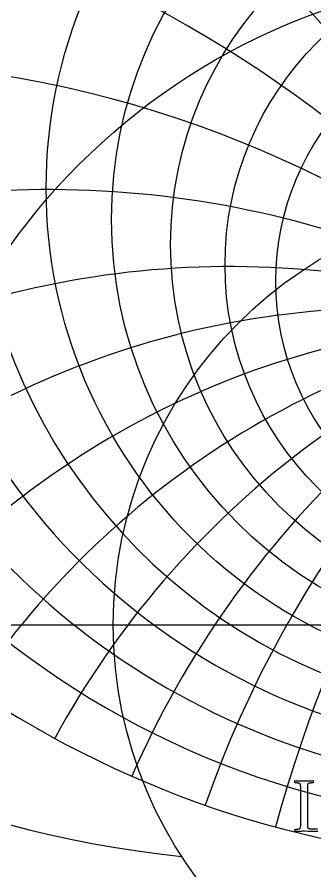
# Model space of a CAD drawing. Header units: millimetres. Extents: x -55 to 55, y -55 to 56.
# Drawn here: x -28.37 to -12.18, y -13.35 to 32.99 of the extents above; entities that cross this region are included whole.
import ezdxf

# ---------------------------------------------------------------- set-up
doc = ezdxf.new("R2010")
doc.units = ezdxf.units.MM
for name, color, linetype in [('CUT_OUTER', 1, 'Continuous'), ('ENGRAVE', 7, 'Continuous'), ('ENGRAVE_FINE', 8, 'Continuous'), ('TEXT', 5, 'Continuous')]:
    doc.layers.add(name, color=color, linetype=linetype)

msp = doc.modelspace()

# ---------------------------------------------------------------- linework, layer by layer
at = {"layer": 'CUT_OUTER'}
msp.add_arc((-0.0002, -0.0001), 54.7499, 132.89036, 87.80158, dxfattribs=at)
at = {"layer": 'ENGRAVE'}
msp.add_lwpolyline([(-54, 0), (54, 0)], dxfattribs=at)
for centre, radius in [((0, 0), 54), ((0, 23.6947), 26.7872), ((0, 22.0044), 23.2388), ((0, 20.64), 20.023), ((0, 19.5378), 17.066), ((0, 0), 35.3478), ((0, 18.6513), 14.3111), ((0, 0), 23.1383)]:
    msp.add_circle(centre, radius, dxfattribs=at)
for centre, radius, start, end in [((0, 25.8003), 30.7681, 124.80163, 55.19837), ((0, 28.4491), 35.32, 154.69046, 25.30954), ((0, 31.8303), 40.6435, 174.4344, 5.5656), ((0, 36.2337), 47.0406, 190.30301, 349.69699), ((0, 42.1259), 54.9915, 203.97548, 336.02452), ((0, -29.6603), 46.1433, 40, 140), ((0, -29.6603), 46.1433, 40, 140), ((-12.9895, 48.4773), 61.386, 228.168317, 263.981304)]:
    msp.add_arc(centre, radius, start, end, dxfattribs=at)
at = {"layer": 'ENGRAVE_FINE'}
for centre, radius, start, end in [((-126.7777, -29.6603), 134.914, 7.344159, 36.585691), ((-126.7777, -29.6603), 134.914, 7.344159, 36.585691), ((-79.9226, -29.6603), 92.2866, 11.140372, 55.492982), ((-79.9226, -29.6603), 92.2866, 11.140372, 55.492982), ((-54.9915, -29.6603), 71.7863, 15.092561, 75.137638), ((-54.9915, -29.6603), 71.7863, 15.092561, 75.137638), ((54.9915, -29.6603), 71.7863, 104.862362, 164.907439), ((54.9915, -29.6603), 71.7863, 104.862362, 164.907439), ((-38.7188, -29.6603), 60.2358, 19.26514, 95.711992), ((-38.7188, -29.6603), 60.2358, 19.26514, 95.711992), ((38.7188, -29.6603), 60.2358, 84.288008, 160.73486), ((38.7188, -29.6603), 60.2358, 84.288008, 160.73486), ((-26.6409, -29.6603), 53.2817, 23.73474, 115.54411), ((-26.6409, -29.6603), 53.2817, 23.73474, 115.54411), ((26.6409, -29.6603), 53.2817, 64.45589, 156.26526), ((26.6409, -29.6603), 53.2817, 64.45589, 156.26526), ((-16.7948, -29.6603), 49.1047, 28.59547, 125.06887), ((-16.7948, -29.6603), 49.1047, 28.59547, 125.06887), ((16.7948, -29.6603), 49.1047, 54.93113, 151.40453), ((16.7948, -29.6603), 49.1047, 54.93113, 151.40453), ((-8.1363, -29.6603), 46.8551, 33.96611, 133.10118), ((-8.1363, -29.6603), 46.8551, 33.96611, 133.10118), ((8.1363, -29.6603), 46.8551, 46.89882, 146.03389), ((8.1363, -29.6603), 46.8551, 46.89882, 146.03389), ((0, 81.1276), 100.7212, 237.678517, 302.321483)]:
    msp.add_arc(centre, radius, start, end, dxfattribs=at)
at = {"layer": 'TEXT'}
msp.add_lwpolyline([(-12.0163, -11.2128), (-12.1876, -11.209), (-12.3697, -11.2064), (-12.5624, -11.2048), (-12.7657, -11.2042), (-12.8362, -11.2046), (-12.903, -11.2058), (-12.9661, -11.2078), (-13.0254, -11.2106), (-13.0834, -11.2134), (-13.1425, -11.2154), (-13.2027, -11.2166), (-13.2639, -11.217), (-13.2712, -11.2069), (-13.2761, -11.1936), (-13.2786, -11.1771), (-13.2788, -11.1574), (-13.277, -11.1377), (-13.274, -11.1212), (-13.2696, -11.1079), (-13.2639, -11.0978), (-13.2484, -11.0974), (-13.2277, -11.0962), (-13.2016, -11.0942), (-13.1702, -11.0914), (-13.1365, -11.0875), (-13.1037, -11.0824), (-13.0716, -11.0758), (-13.0403, -11.068), (-13.013, -11.0592), (-12.993, -11.0499), (-12.98, -11.04), (-12.9743, -11.0297), (-12.9667, -11.0022), (-12.961, -10.9711), (-12.9572, -10.9362), (-12.9552, -10.8977), (-12.9542, -10.8564), (-12.9536, -10.8136), (-12.9532, -10.7691), (-12.953, -10.7231), (-12.953, -8.9475), (-12.9532, -8.9013), (-12.9536, -8.8565), (-12.9542, -8.8129), (-12.9552, -8.7708), (-12.9572, -8.7312), (-12.961, -8.6957), (-12.9667, -8.6642), (-12.9743, -8.6366), (-12.98, -8.6247), (-12.993, -8.6143), (-13.013, -8.6055), (-13.0403, -8.5983), (-13.0716, -8.5923), (-13.1037, -8.5871), (-13.1365, -8.5827), (-13.1702, -8.5791), (-13.2016, -8.5764), (-13.2277, -8.5744), (-13.2484, -8.5732), (-13.2639, -8.5728), (-13.2696, -8.5626), (-13.274, -8.5493), (-13.277, -8.5328), (-13.2788, -8.5131), (-13.2786, -8.4935), (-13.2761, -8.477), (-13.2712, -8.4636), (-13.2639, -8.4535), (-13.2003, -8.4558), (-13.1372, -8.4583), (-13.0747, -8.4611), (-13.0126, -8.4642), (-12.9512, -8.467), (-12.8902, -8.469), (-12.8298, -8.4702), (-12.7699, -8.4706), (-12.7086, -8.4702), (-12.648, -8.469), (-12.5883, -8.467), (-12.5294, -8.4642), (-12.4701, -8.4611), (-12.4096, -8.4583), (-12.3477, -8.4558), (-12.2845, -8.4535), (-12.2772, -8.4636), (-12.2723, -8.477), (-12.2697, -8.4935), (-12.2696, -8.5131), (-12.2713, -8.5328), (-12.2744, -8.5493), (-12.2788, -8.5626), (-12.2845, -8.5728), (-12.3, -8.5732), (-12.3207, -8.5744), (-12.3468, -8.5764), (-12.3782, -8.5791), (-12.4117, -8.5827), (-12.4442, -8.5871), (-12.4756, -8.5923), (-12.5059, -8.5983), (-12.5325, -8.6055), (-12.5528, -8.6143), (-12.5666, -8.6247), (-12.5741, -8.6366), (-12.5798, -8.6595), (-12.5842, -8.6856), (-12.5872, -8.7149), (-12.589, -8.7473), (-12.5899, -8.7822), (-12.5906, -8.8187), (-12.591, -8.8567), (-12.5911, -8.8964), (-12.5911, -8.9028), (-12.5911, -8.9091), (-12.5911, -8.9155), (-12.5911, -8.9219), (-12.5911, -8.9283), (-12.5911, -8.9347), (-12.5911, -8.9411), (-12.5911, -8.9475), (-12.5911, -10.7231), (-12.5911, -10.7279), (-12.5911, -10.7337), (-12.5911, -10.7406), (-12.5911, -10.7486), (-12.5911, -10.7693), (-12.5911, -10.7928), (-12.5911, -10.8193), (-12.5911, -10.8487), (-12.5908, -10.8789), (-12.59, -10.9078), (-12.5887, -10.9353), (-12.5868, -10.9615), (-12.5842, -10.9844), (-12.5805, -11.002), (-12.5757, -11.0142), (-12.5698, -11.0211), (-12.5473, -11.0346), (-12.5224, -11.0451), (-12.4952, -11.0527), (-12.4655, -11.0573), (-12.4302, -11.0601), (-12.3862, -11.0621), (-12.3334, -11.0633), (-12.2717, -11.0637), (-12.0375, -11.0637)], dxfattribs=at)

doc.saveas('drawing.dxf')
